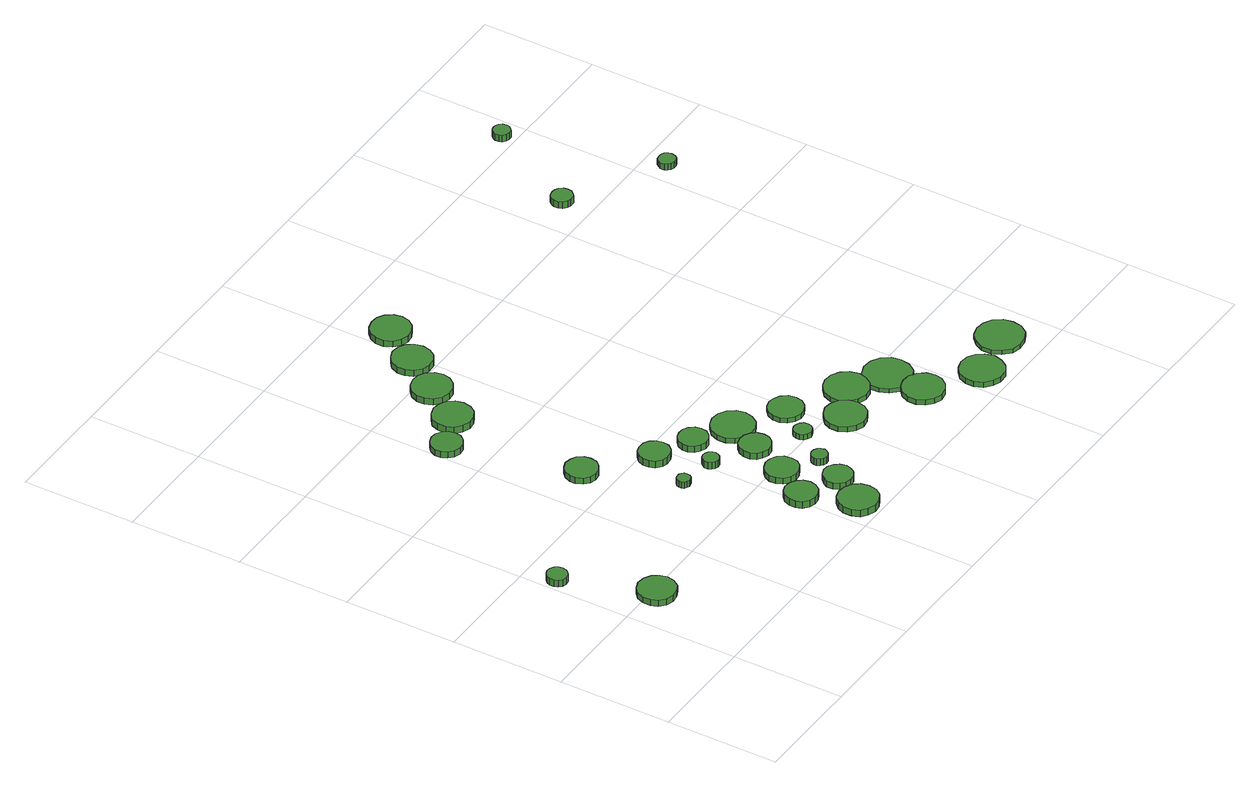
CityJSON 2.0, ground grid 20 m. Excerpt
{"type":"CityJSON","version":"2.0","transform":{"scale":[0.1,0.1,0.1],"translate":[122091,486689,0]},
"CityObjects":{
"tree1":{"type":"SolitaryVegetationObject","attributes":{"function":"something"},"geometry":[{"type":"MultiSurface","lod":"1","boundaries":[[[0,1,2,3,4,5,6,7,8,9,10,11,12,13,14]],[[15,16,17,18,19,20,21,22,23,24,25,26,27,28,29]],[[0,29,28,1]],[[1,28,27,2]],[[2,27,26,3]],[[3,26,25,4]],[[4,25,24,5]],[[5,24,23,6]],[[6,23,22,7]],[[7,22,21,8]],[[8,21,20,9]],[[9,20,19,10]],[[10,19,18,11]],[[11,18,17,12]],[[12,17,16,13]],[[13,16,15,14]],[[14,15,29,0]]]}]},
"tree2":{"type":"SolitaryVegetationObject","attributes":{"function":"something"},"geometry":[{"type":"MultiSurface","lod":"1","boundaries":[[[30,31,32,33,34,35,36,37,38,39,40,41,42,43,44]],[[45,46,47,48,49,50,51,52,53,54,55,56,57,58,59]],[[30,59,58,31]],[[31,58,57,32]],[[32,57,56,33]],[[33,56,55,34]],[[34,55,54,35]],[[35,54,53,36]],[[36,53,52,37]],[[37,52,51,38]],[[38,51,50,39]],[[39,50,49,40]],[[40,49,48,41]],[[41,48,47,42]],[[42,47,46,43]],[[43,46,45,44]],[[44,45,59,30]]]}]},
"tree3":{"type":"SolitaryVegetationObject","attributes":{"function":"something"},"geometry":[{"type":"MultiSurface","lod":"1","boundaries":[[[60,61,62,63,64,65,66,67,68,69,70,71,72,73,74]],[[75,76,77,78,79,80,81,82,83,84,85,86,87,88,89]],[[60,89,88,61]],[[61,88,87,62]],[[62,87,86,63]],[[63,86,85,64]],[[64,85,84,65]],[[65,84,83,66]],[[66,83,82,67]],[[67,82,81,68]],[[68,81,80,69]],[[69,80,79,70]],[[70,79,78,71]],[[71,78,77,72]],[[72,77,76,73]],[[73,76,75,74]],[[74,75,89,60]]]}]},
"tree4":{"type":"SolitaryVegetationObject","attributes":{"function":"something"},"geometry":[{"type":"MultiSurface","lod":"1","boundaries":[[[90,91,92,93,94,95,96,97,98,99,100,101,102,103,104]],[[105,106,107,108,109,110,111,112,113,114,115,116,117,118,119]],[[90,119,118,91]],[[91,118,117,92]],[[92,117,116,93]],[[93,116,115,94]],[[94,115,114,95]],[[95,114,113,96]],[[96,113,112,97]],[[97,112,111,98]],[[98,111,110,99]],[[99,110,109,100]],[[100,109,108,101]],[[101,108,107,102]],[[102,107,106,103]],[[103,106,105,104]],[[104,105,119,90]]]}]},
"tree5":{"type":"SolitaryVegetationObject","attributes":{"function":"something"},"geometry":[{"type":"MultiSurface","lod":"1","boundaries":[[[120,121,122,123,124,125,126,127,128,129,130,131,132,133,134]],[[135,136,137,138,139,140,141,142,143,144,145,146,147,148,149]],[[120,149,148,121]],[[121,148,147,122]],[[122,147,146,123]],[[123,146,145,124]],[[124,145,144,125]],[[125,144,143,126]],[[126,143,142,127]],[[127,142,141,128]],[[128,141,140,129]],[[129,140,139,130]],[[130,139,138,131]],[[131,138,137,132]],[[132,137,136,133]],[[133,136,135,134]],[[134,135,149,120]]]}]},
"tree6":{"type":"SolitaryVegetationObject","attributes":{"function":"something"},"geometry":[{"type":"MultiSurface","lod":"1","boundaries":[[[150,151,152,153,154,155,156,157,158,159,160,161,162,163,164]],[[165,166,167,168,169,170,171,172,173,174,175,176,177,178,179]],[[150,179,178,151]],[[151,178,177,152]],[[152,177,176,153]],[[153,176,175,154]],[[154,175,174,155]],[[155,174,173,156]],[[156,173,172,157]],[[157,172,171,158]],[[158,171,170,159]],[[159,170,169,160]],[[160,169,168,161]],[[161,168,167,162]],[[162,167,166,163]],[[163,166,165,164]],[[164,165,179,150]]]}]},
"tree7":{"type":"SolitaryVegetationObject","attributes":{"function":"something"},"geometry":[{"type":"MultiSurface","lod":"1","boundaries":[[[180,181,182,183,184,185,186,187,188,189,190,191,192,193,194]],[[195,196,197,198,199,200,201,202,203,204,205,206,207,208,209]],[[180,209,208,181]],[[181,208,207,182]],[[182,207,206,183]],[[183,206,205,184]],[[184,205,204,185]],[[185,204,203,186]],[[186,203,202,187]],[[187,202,201,188]],[[188,201,200,189]],[[189,200,199,190]],[[190,199,198,191]],[[191,198,197,192]],[[192,197,196,193]],[[193,196,195,194]],[[194,195,209,180]]]}]},
"tree8":{"type":"SolitaryVegetationObject","attributes":{"function":"something"},"geometry":[{"type":"MultiSurface","lod":"1","boundaries":[[[210,211,212,213,214,215,216,217,218,219,220,221,222,223,224]],[[225,226,227,228,229,230,231,232,233,234,235,236,237,238,239]],[[210,239,238,211]],[[211,238,237,212]],[[212,237,236,213]],[[213,236,235,214]],[[214,235,234,215]],[[215,234,233,216]],[[216,233,232,217]],[[217,232,231,218]],[[218,231,230,219]],[[219,230,229,220]],[[220,229,228,221]],[[221,228,227,222]],[[222,227,226,223]],[[223,226,225,224]],[[224,225,239,210]]]}]},
"tree9":{"type":"SolitaryVegetationObject","attributes":{"function":"something"},"geometry":[{"type":"MultiSurface","lod":"1","boundaries":[[[240,241,242,243,244,245,246,247,248,249,250,251,252,253,254]],[[255,256,257,258,259,260,261,262,263,264,265,266,267,268,269]],[[240,269,268,241]],[[241,268,267,242]],[[242,267,266,243]],[[243,266,265,244]],[[244,265,264,245]],[[245,264,263,246]],[[246,263,262,247]],[[247,262,261,248]],[[248,261,260,249]],[[249,260,259,250]],[[250,259,258,251]],[[251,258,257,252]],[[252,257,256,253]],[[253,256,255,254]],[[254,255,269,240]]]}]},
"tree10":{"type":"SolitaryVegetationObject","attributes":{"function":"something"},"geometry":[{"type":"MultiSurface","lod":"1","boundaries":[[[270,271,272,273,274,275,276,277,278,279,280,281,282,283,284]],[[285,286,287,288,289,290,291,292,293,294,295,296,297,298,299]],[[270,299,298,271]],[[271,298,297,272]],[[272,297,296,273]],[[273,296,295,274]],[[274,295,294,275]],[[275,294,293,276]],[[276,293,292,277]],[[277,292,291,278]],[[278,291,290,279]],[[279,290,289,280]],[[280,289,288,281]],[[281,288,287,282]],[[282,287,286,283]],[[283,286,285,284]],[[284,285,299,270]]]}]},
"tree11":{"type":"SolitaryVegetationObject","attributes":{"function":"something"},"geometry":[{"type":"MultiSurface","lod":"1","boundaries":[[[300,301,302,303,304,305,306,307,308,309,310,311,312,313,314]],[[315,316,317,318,319,320,321,322,323,324,325,326,327,328,329]],[[300,329,328,301]],[[301,328,327,302]],[[302,327,326,303]],[[303,326,325,304]],[[304,325,324,305]],[[305,324,323,306]],[[306,323,322,307]],[[307,322,321,308]],[[308,321,320,309]],[[309,320,319,310]],[[310,319,318,311]],[[311,318,317,312]],[[312,317,316,313]],[[313,316,315,314]],[[314,315,329,300]]]}]},
"tree12":{"type":"SolitaryVegetationObject","attributes":{"function":"something"},"geometry":[{"type":"MultiSurface","lod":"1","boundaries":[[[330,331,332,333,334,335,336,337,338,339,340,341,342,343,344]],[[345,346,347,348,349,350,351,352,353,354,355,356,357,358,359]],[[330,359,358,331]],[[331,358,357,332]],[[332,357,356,333]],[[333,356,355,334]],[[334,355,354,335]],[[335,354,353,336]],[[336,353,352,337]],[[337,352,351,338]],[[338,351,350,339]],[[339,350,349,340]],[[340,349,348,341]],[[341,348,347,342]],[[342,347,346,343]],[[343,346,345,344]],[[344,345,359,330]]]}]},
"tree13":{"type":"SolitaryVegetationObject","attributes":{"function":"something"},"geometry":[{"type":"MultiSurface","lod":"1","boundaries":[[[360,361,362,363,364,365,366,367,368,369,370,371,372,373,374]],[[375,376,377,378,379,380,381,382,383,384,385,386,387,388,389]],[[360,389,388,361]],[[361,388,387,362]],[[362,387,386,363]],[[363,386,385,364]],[[364,385,384,365]],[[365,384,383,366]],[[366,383,382,367]],[[367,382,381,368]],[[368,381,380,369]],[[369,380,379,370]],[[370,379,378,371]],[[371,378,377,372]],[[372,377,376,373]],[[373,376,375,374]],[[374,375,389,360]]]}]},
"tree14":{"type":"SolitaryVegetationObject","attributes":{"function":"something"},"geometry":[{"type":"MultiSurface","lod":"1","boundaries":[[[390,391,392,393,394,395,396,397,398,399,400,401,402,403,404]],[[405,406,407,408,409,410,411,412,413,414,415,416,417,418,419]],[[390,419,418,391]],[[391,418,417,392]],[[392,417,416,393]],[[393,416,415,394]],[[394,415,414,395]],[[395,414,413,396]],[[396,413,412,397]],[[397,412,411,398]],[[398,411,410,399]],[[399,410,409,400]],[[400,409,408,401]],[[401,408,407,402]],[[402,407,406,403]],[[403,406,405,404]],[[404,405,419,390]]]}]},
"tree15":{"type":"SolitaryVegetationObject","attributes":{"function":"something"},"geometry":[{"type":"MultiSurface","lod":"1","boundaries":[[[420,421,422,423,424,425,426,427,428,429,430,431,432,433,434]],[[435,436,437,438,439,440,441,442,443,444,445,446,447,448,449]],[[420,449,448,421]],[[421,448,447,422]],[[422,447,446,423]],[[423,446,445,424]],[[424,445,444,425]],[[425,444,443,426]],[[426,443,442,427]],[[427,442,441,428]],[[428,441,440,429]],[[429,440,439,430]],[[430,439,438,431]],[[431,438,437,432]],[[432,437,436,433]],[[433,436,435,434]],[[434,435,449,420]]]}]},
"tree16":{"type":"SolitaryVegetationObject","attributes":{"function":"something"},"geometry":[{"type":"MultiSurface","lod":"1","boundaries":[[[450,451,452,453,454,455,456,457,458,459,460,461,462,463,464]],[[465,466,467,468,469,470,471,472,473,474,475,476,477,478,479]],[[450,479,478,451]],[[451,478,477,452]],[[452,477,476,453]],[[453,476,475,454]],[[454,475,474,455]],[[455,474,473,456]],[[456,473,472,457]],[[457,472,471,458]],[[458,471,470,459]],[[459,470,469,460]],[[460,469,468,461]],[[461,468,467,462]],[[462,467,466,463]],[[463,466,465,464]],[[464,465,479,450]]]}]},
"tree17":{"type":"SolitaryVegetationObject","attributes":{"function":"something"},"geometry":[{"type":"MultiSurface","lod":"1","boundaries":[[[480,481,482,483,484,485,486,487,488,489,490,491,492,493,494]],[[495,496,497,498,499,500,501,502,503,504,505,506,507,508,509]],[[480,509,508,481]],[[481,508,507,482]],[[482,507,506,483]],[[483,506,505,484]],[[484,505,504,485]],[[485,504,503,486]],[[486,503,502,487]],[[487,502,501,488]],[[488,501,500,489]],[[489,500,499,490]],[[490,499,498,491]],[[491,498,497,492]],[[492,497,496,493]],[[493,496,495,494]],[[494,495,509,480]]]}]},
"tree18":{"type":"SolitaryVegetationObject","attributes":{"function":"something"},"geometry":[{"type":"MultiSurface","lod":"1","boundaries":[[[510,511,512,513,514,515,516,517,518,519,520,521,522,523,524]],[[525,526,527,528,529,530,531,532,533,534,535,536,537,538,539]],[[510,539,538,511]],[[511,538,537,512]],[[512,537,536,513]],[[513,536,535,514]],[[514,535,534,515]],[[515,534,533,516]],[[516,533,532,517]],[[517,532,531,518]],[[518,531,530,519]],[[519,530,529,520]],[[520,529,528,521]],[[521,528,527,522]],[[522,527,526,523]],[[523,526,525,524]],[[524,525,539,510]]]}]},
"tree19":{"type":"SolitaryVegetationObject","attributes":{"function":"something"},"geometry":[{"type":"MultiSurface","lod":"1","boundaries":[[[540,541,542,543,544,545,546,547,548,549,550,551,552,553,554]],[[555,556,557,558,559,560,561,562,563,564,565,566,567,568,569]],[[540,569,568,541]],[[541,568,567,542]],[[542,567,566,543]],[[543,566,565,544]],[[544,565,564,545]],[[545,564,563,546]],[[546,563,562,547]],[[547,562,561,548]],[[548,561,560,549]],[[549,560,559,550]],[[550,559,558,551]],[[551,558,557,552]],[[552,557,556,553]],[[553,556,555,554]],[[554,555,569,540]]]}]},
"tree20":{"type":"SolitaryVegetationObject","attributes":{"function":"something"},"geometry":[{"type":"MultiSurface","lod":"1","boundaries":[[[570,571,572,573,574,575,576,577,578,579,580,581,582,583,584]],[[585,586,587,588,589,590,591,592,593,594,595,596,597,598,599]],[[570,599,598,571]],[[571,598,597,572]],[[572,597,596,573]],[[573,596,595,574]],[[574,595,594,575]],[[575,594,593,576]],[[576,593,592,577]],[[577,592,591,578]],[[578,591,590,579]],[[579,590,589,580]],[[580,589,588,581]],[[581,588,587,582]],[[582,587,586,583]],[[583,586,585,584]],[[584,585,599,570]]]}]},
"tree21":{"type":"SolitaryVegetationObject","attributes":{"function":"something"},"geometry":[{"type":"MultiSurface","lod":"1","boundaries":[[[600,601,602,603,604,605,606,607,608,609,610,611,612,613,614]],[[615,616,617,618,619,620,621,622,623,624,625,626,627,628,629]],[[600,629,628,601]],[[601,628,627,602]],[[602,627,626,603]],[[603,626,625,604]],[[604,625,624,605]],[[605,624,623,606]],[[606,623,622,607]],[[607,622,621,608]],[[608,621,620,609]],[[609,620,619,610]],[[610,619,618,611]],[[611,618,617,612]],[[612,617,616,613]],[[613,616,615,614]],[[614,615,629,600]]]}]},
"tree22":{"type":"SolitaryVegetationObject","attributes":{"function":"something"},"geometry":[{"type":"MultiSurface","lod":"1","boundaries":[[[630,631,632,633,634,635,636,637,638,639,640,641,642,643,644]],[[645,646,647,648,649,650,651,652,653,654,655,656,657,658,659]],[[630,659,658,631]],[[631,658,657,632]],[[632,657,656,633]],[[633,656,655,634]],[[634,655,654,635]],[[635,654,653,636]],[[636,653,652,637]],[[637,652,651,638]],[[638,651,650,639]],[[639,650,649,640]],[[640,649,648,641]],[[641,648,647,642]],[[642,647,646,643]],[[643,646,645,644]],[[644,645,659,630]]]}]},
"tree23":{"type":"SolitaryVegetationObject","attributes":{"function":"something"},"geometry":[{"type":"MultiSurface","lod":"1","boundaries":[[[660,661,662,663,664,665,666,667,668,669,670,671,672,673,674]],[[675,676,677,678,679,680,681,682,683,684,685,686,687,688,689]],[[660,689,688,661]],[[661,688,687,662]],[[662,687,686,663]],[[663,686,685,664]],[[664,685,684,665]],[[665,684,683,666]],[[666,683,682,667]],[[667,682,681,668]],[[668,681,680,669]],[[669,680,679,670]],[[670,679,678,671]],[[671,678,677,672]],[[672,677,676,673]],[[673,676,675,674]],[[674,675,689,660]]]}]},
"tree24":{"type":"SolitaryVegetationObject","attributes":{"function":"something"},"geometry":[{"type":"MultiSurface","lod":"1","boundaries":[[[690,691,692,693,694,695,696,697,698,699,700,701,702,703,704]],[[705,706,707,708,709,710,711,712,713,714,715,716,717,718,719]],[[690,719,718,691]],[[691,718,717,692]],[[692,717,716,693]],[[693,716,715,694]],[[694,715,714,695]],[[695,714,713,696]],[[696,713,712,697]],[[697,712,711,698]],[[698,711,710,699]],[[699,710,709,700]],[[700,709,708,701]],[[701,708,707,702]],[[702,707,706,703]],[[703,706,705,704]],[[704,705,719,690]]]}]},
"tree25":{"type":"SolitaryVegetationObject","attributes":{"function":"something"},"geometry":[{"type":"MultiSurface","lod":"1","boundaries":[[[720,721,722,723,724,725,726,727,728,729,730,731,732,733,734]],[[735,736,737,738,739,740,741,742,743,744,745,746,747,748,749]],[[720,749,748,721]],[[721,748,747,722]],[[722,747,746,723]],[[723,746,745,724]],[[724,745,744,725]],[[725,744,743,726]],[[726,743,742,727]],[[727,742,741,728]],[[728,741,740,729]],[[729,740,739,730]],[[730,739,738,731]],[[731,738,737,732]],[[732,737,736,733]],[[733,736,735,734]],[[734,735,749,720]]]}]},
"tree26":{"type":"SolitaryVegetationObject","attributes":{"function":"something"},"geometry":[{"type":"MultiSurface","lod":"1","boundaries":[[[750,751,752,753,754,755,756,757,758,759,760,761,762,763,764]],[[765,766,767,768,769,770,771,772,773,774,775,776,777,778,779]],[[750,779,778,751]],[[751,778,777,752]],[[752,777,776,753]],[[753,776,775,754]],[[754,775,774,755]],[[755,774,773,756]],[[756,773,772,757]],[[757,772,771,758]],[[758,771,770,759]],[[759,770,769,760]],[[760,769,768,761]],[[761,768,767,762]],[[762,767,766,763]],[[763,766,765,764]],[[764,765,779,750]]]}]},
"tree27":{"type":"SolitaryVegetationObject","attributes":{"function":"something"},"geometry":[{"type":"MultiSurface","lod":"1","boundaries":[[[780,781,782,783,784,785,786,787,788,789,790,791,792,793,794]],[[795,796,797,798,799,800,801,802,803,804,805,806,807,808,809]],[[780,809,808,781]],[[781,808,807,782]],[[782,807,806,783]],[[783,806,805,784]],[[784,805,804,785]],[[785,804,803,786]],[[786,803,802,787]],[[787,802,801,788]],[[788,801,800,789]],[[789,800,799,790]],[[790,799,798,791]],[[791,798,797,792]],[[792,797,796,793]],[[793,796,795,794]],[[794,795,809,780]]]}]},
"tree28":{"type":"SolitaryVegetationObject","attributes":{"function":"something"},"geometry":[{"type":"MultiSurface","lod":"1","boundaries":[[[810,811,812,813,814,815,816,817,818,819,820,821,822,823,824]],[[825,826,827,828,829,830,831,832,833,834,835,836,837,838,839]],[[810,839,838,811]],[[811,838,837,812]],[[812,837,836,813]],[[813,836,835,814]],[[814,835,834,815]],[[815,834,833,816]],[[816,833,832,817]],[[817,832,831,818]],[[818,831,830,819]],[[819,830,829,820]],[[820,829,828,821]],[[821,828,827,822]],[[822,827,826,823]],[[823,826,825,824]],[[824,825,839,810]]]}]},
"tree29":{"type":"SolitaryVegetationObject","attributes":{"function":"something"},"geometry":[{"type":"MultiSurface","lod":"1","boundaries":[[[840,841,842,843,844,845,846,847,848,849,850,851,852,853,854]],[[855,856,857,858,859,860,861,862,863,864,865,866,867,868,869]],[[840,869,868,841]],[[841,868,867,842]],[[842,867,866,843]],[[843,866,865,844]],[[844,865,864,845]],[[845,864,863,846]],[[846,863,862,847]],[[847,862,861,848]],[[848,861,860,849]],[[849,860,859,850]],[[850,859,858,851]],[[851,858,857,852]],[[852,857,856,853]],[[853,856,855,854]],[[854,855,869,840]]]}]},
"tree30":{"type":"SolitaryVegetationObject","attributes":{"function":"something"},"geometry":[{"type":"MultiSurface","lod":"1","boundaries":[[[870,871,872,873,874,875,876,877,878,879,880,881,882,883,884]],[[885,886,887,888,889,890,891,892,893,894,895,896,897,898,899]],[[870,899,898,871]],[[871,898,897,872]],[[872,897,896,873]],[[873,896,895,874]],[[874,895,894,875]],[[875,894,893,876]],[[876,893,892,877]],[[877,892,891,878]],[[878,891,890,879]],[[879,890,889,880]],[[880,889,888,881]],[[881,888,887,882]],[[882,887,886,883]],[[883,886,885,884]],[[884,885,899,870]]]}]}
},
"vertices":[
[38,342,17],[36,349,17],[32,355,17],[26,359,17],[18,360,17],[11,357,17],[6,352,17],[3,345,17],[3,338,17],[6,331,17],[11,326,17],[18,324,17],[26,325,17],[32,329,17],[36,335,17],[36,335,4],[32,329,4],[26,325,4],[18,324,4],[11,326,4],[6,331,4],[3,338,4],[3,345,4],[6,352,4],[11,357,4],[18,360,4],[26,359,4],[32,355,4],[36,349,4],[38,342,4],
[106,188,16],[103,201,16],[95,212,16],[83,219,16],[69,221,16],[56,216,16],[46,207,16],[41,195,16],[41,181,16],[46,169,16],[56,159,16],[69,155,16],[83,157,16],[95,163,16],[103,175,16],[103,175,4],[95,163,4],[83,157,4],[69,155,4],[56,159,4],[46,169,4],[41,181,4],[41,195,4],[46,207,4],[56,216,4],[69,221,4],[83,219,4],[95,212,4],[103,201,4],[106,188,4],
[305,454,17],[303,465,17],[296,475,17],[286,480,17],[274,482,17],[263,478,17],[254,470,17],[249,459,17],[249,448,17],[254,437,17],[263,429,17],[274,425,17],[286,427,17],[296,433,17],[303,442,17],[303,442,5],[296,433,5],[286,427,5],[274,425,5],[263,429,5],[254,437,5],[249,448,5],[249,459,5],[254,470,5],[263,478,5],[274,482,5],[286,480,5],[296,475,5],[303,465,5],[305,454,5],
[249,672,17],[247,683,17],[240,692,17],[230,698,17],[219,699,17],[208,695,17],[200,688,17],[195,678,17],[195,666,17],[200,656,17],[208,649,17],[219,645,17],[230,646,17],[240,652,17],[247,661,17],[247,661,5],[240,652,5],[230,646,5],[219,645,5],[208,649,5],[200,656,5],[195,666,5],[195,678,5],[200,688,5],[208,695,5],[219,699,5],[230,698,5],[240,692,5],[247,683,5],[249,672,5],
[352,302,16],[351,307,16],[348,311,16],[344,313,16],[339,313,16],[334,312,16],[330,309,16],[328,304,16],[328,299,16],[330,295,16],[334,292,16],[339,290,16],[344,291,16],[348,293,16],[351,297,16],[351,297,4],[348,293,4],[344,291,4],[339,290,4],[334,292,4],[330,295,4],[328,299,4],[328,304,4],[330,309,4],[334,312,4],[339,313,4],[344,313,4],[348,311,4],[351,307,4],[352,302,4],
[437,124,16],[434,136,16],[427,145,16],[417,151,16],[405,153,16],[394,149,16],[385,141,16],[381,130,16],[381,119,16],[385,108,16],[394,100,16],[405,96,16],[417,98,16],[427,103,16],[434,113,16],[434,113,3],[427,103,3],[417,98,3],[405,96,3],[394,100,3],[385,108,3],[381,119,3],[381,130,3],[385,141,3],[394,149,3],[405,153,3],[417,151,3],[427,145,3],[434,136,3],[437,124,3],
[477,39,16],[474,53,16],[466,64,16],[453,71,16],[439,73,16],[425,69,16],[414,59,16],[409,46,16],[409,31,16],[414,18,16],[425,9,16],[439,4,16],[453,6,16],[466,13,16],[474,24,16],[474,24,3],[466,13,3],[453,6,3],[439,4,3],[425,9,3],[414,18,3],[409,31,3],[409,46,3],[414,59,3],[425,69,3],[439,73,3],[453,71,3],[466,64,3],[474,53,3],[477,39,3],
[404,379,14],[402,390,14],[395,400,14],[386,405,14],[374,406,14],[364,403,14],[355,395,14],[351,385,14],[351,374,14],[355,364,14],[364,356,14],[374,353,14],[386,354,14],[395,359,14],[402,368,14],[402,368,1],[395,359,1],[386,354,1],[374,353,1],[364,356,1],[355,364,1],[351,374,1],[351,385,1],[355,395,1],[364,403,1],[374,406,1],[386,405,1],[395,400,1],[402,390,1],[404,379,1],
[424,294,15],[422,299,15],[419,304,15],[414,307,15],[408,308,15],[402,306,15],[398,302,15],[395,297,15],[395,291,15],[398,285,15],[402,281,15],[408,279,15],[414,280,15],[419,283,15],[422,288,15],[422,288,2],[419,283,2],[414,280,2],[408,279,2],[402,281,2],[398,285,2],[395,291,2],[395,297,2],[398,302,2],[402,306,2],[408,308,2],[414,307,2],[419,304,2],[422,299,2],[424,294,2],
[322,701,18],[319,715,18],[311,726,18],[298,733,18],[284,735,18],[270,730,18],[259,721,18],[254,708,18],[254,693,18],[259,680,18],[270,671,18],[284,666,18],[298,668,18],[311,675,18],[319,686,18],[319,686,5],[311,675,5],[298,668,5],[284,666,5],[270,671,5],[259,680,5],[254,693,5],[254,708,5],[259,721,5],[270,730,5],[284,735,5],[298,733,5],[311,726,5],[319,715,5],[322,701,5],
[476,184,14],[474,196,14],[467,206,14],[456,212,14],[444,213,14],[433,209,14],[424,201,14],[419,190,14],[419,178,14],[424,167,14],[433,159,14],[444,155,14],[456,157,14],[467,163,14],[474,172,14],[474,172,2],[467,163,2],[456,157,2],[444,155,2],[433,159,2],[424,167,2],[419,178,2],[419,190,2],[424,201,2],[433,209,2],[444,213,2],[456,212,2],[467,206,2],[474,196,2],[476,184,2],
[504,98,15],[501,109,15],[495,117,15],[486,123,15],[476,124,15],[465,120,15],[458,113,15],[453,104,15],[453,93,15],[458,83,15],[465,76,15],[476,73,15],[486,74,15],[495,79,15],[501,88,15],[501,88,3],[495,79,3],[486,74,3],[476,73,3],[465,76,3],[458,83,3],[453,93,3],[453,104,3],[458,113,3],[465,120,3],[476,124,3],[486,123,3],[495,117,3],[501,109,3],[504,98,3],
[468,347,13],[466,357,13],[459,366,13],[450,371,13],[440,372,13],[430,369,13],[422,362,13],[417,352,13],[417,341,13],[422,332,13],[430,325,13],[440,321,13],[450,322,13],[459,328,13],[466,336,13],[466,336,1],[459,328,1],[450,322,1],[440,321,1],[430,325,1],[422,332,1],[417,341,1],[417,352,1],[422,362,1],[430,369,1],[440,372,1],[450,371,1],[459,366,1],[466,357,1],[468,347,1],
[522,150,15],[520,156,15],[517,161,15],[512,164,15],[506,165,15],[500,163,15],[496,159,15],[493,153,15],[493,148,15],[496,142,15],[500,138,15],[506,136,15],[512,137,15],[517,140,15],[520,145,15],[520,145,2],[517,140,2],[512,137,2],[506,136,2],[500,138,2],[496,142,2],[493,148,2],[493,153,2],[496,159,2],[500,163,2],[506,165,2],[512,164,2],[517,161,2],[520,156,2],[522,150,2],
[507,254,13],[505,265,13],[498,274,13],[488,280,13],[477,281,13],[466,278,13],[458,270,13],[453,260,13],[453,248,13],[458,238,13],[466,231,13],[477,227,13],[488,228,13],[498,234,13],[505,243,13],[505,243,1],[498,234,1],[488,228,1],[477,227,1],[466,231,1],[458,238,1],[453,248,1],[453,260,1],[458,270,1],[466,278,1],[477,281,1],[488,280,1],[498,274,1],[505,265,1],[507,254,1],
[367,767,19],[364,781,19],[355,793,19],[343,800,19],[329,801,19],[315,797,19],[304,787,19],[298,774,19],[298,760,19],[304,747,19],[315,737,19],[329,733,19],[343,734,19],[355,741,19],[364,753,19],[364,753,7],[355,741,7],[343,734,7],[329,733,7],[315,737,7],[304,747,7],[298,760,7],[298,774,7],[304,787,7],[315,797,7],[329,801,7],[343,800,7],[355,793,7],[364,781,7],[367,767,7],
[542,311,11],[539,326,11],[530,338,11],[516,346,11],[501,348,11],[486,343,11],[475,333,11],[469,318,11],[469,303,11],[475,289,11],[486,279,11],[501,274,11],[516,275,11],[530,283,11],[539,296,11],[539,296,1],[530,283,1],[516,275,1],[501,274,1],[486,279,1],[475,289,1],[469,303,1],[469,318,1],[475,333,1],[486,343,1],[501,348,1],[516,346,1],[530,338,1],[539,326,1],[542,311,1],
[569,210,11],[568,217,11],[564,222,11],[558,225,11],[552,226,11],[545,224,11],[540,220,11],[538,214,11],[538,207,11],[540,201,11],[545,197,11],[552,194,11],[558,195,11],[564,198,11],[568,204,11],[568,204,1],[564,198,1],[558,195,1],[552,194,1],[545,197,1],[540,201,1],[538,207,1],[538,214,1],[540,220,1],[545,224,1],[552,226,1],[558,225,1],[564,222,1],[568,217,1],[569,210,1],
[411,831,21],[408,845,21],[400,857,21],[388,864,21],[373,866,21],[360,861,21],[349,852,21],[343,838,21],[343,824,21],[349,811,21],[360,801,21],[373,797,21],[388,798,21],[400,805,21],[408,817,21],[408,817,9],[400,805,9],[388,798,9],[373,797,9],[360,801,9],[349,811,9],[343,824,9],[343,838,9],[349,852,9],[360,861,9],[373,866,9],[388,864,9],[400,857,9],[408,845,9],[411,831,9],
[619,263,10],[617,276,10],[609,286,10],[598,292,10],[586,294,10],[574,290,10],[564,281,10],[559,270,10],[559,257,10],[564,246,10],[574,237,10],[586,233,10],[598,235,10],[609,241,10],[617,251,10],[617,251,1],[609,241,1],[598,235,1],[586,233,1],[574,237,1],[564,246,1],[559,257,1],[559,270,1],[564,281,1],[574,290,1],[586,294,1],[598,292,1],[609,286,1],[617,276,1],[619,263,1],
[659,173,11],[656,188,11],[647,200,11],[634,207,11],[619,209,11],[605,204,11],[594,194,11],[588,181,11],[588,166,11],[594,152,11],[605,142,11],[619,137,11],[634,139,11],[647,146,11],[656,158,11],[656,158,1],[647,146,1],[634,139,1],[619,137,1],[605,142,1],[594,152,1],[588,166,1],[588,181,1],[594,194,1],[605,204,1],[619,209,1],[634,207,1],[647,200,1],[656,188,1],[659,173,1],
[457,899,23],[454,913,23],[445,925,23],[433,932,23],[419,933,23],[405,929,23],[394,919,23],[388,906,23],[388,892,23],[394,878,23],[405,869,23],[419,864,23],[433,866,23],[445,873,23],[454,885,23],[454,885,11],[445,873,11],[433,866,11],[419,864,11],[405,869,11],[394,878,11],[388,892,11],[388,906,11],[394,919,11],[405,929,11],[419,933,11],[433,932,11],[445,925,11],[454,913,11],[457,899,11],
[725,209,10],[721,225,10],[712,238,10],[698,246,10],[682,248,10],[667,243,10],[655,232,10],[648,217,10],[648,201,10],[655,187,10],[667,176,10],[682,171,10],[698,173,10],[712,181,10],[721,194,10],[721,194,1],[712,181,1],[698,173,1],[682,171,1],[667,176,1],[655,187,1],[648,201,1],[648,217,1],[655,232,1],[667,243,1],[682,248,1],[698,246,1],[712,238,1],[721,225,1],[725,209,1],
[784,104,11],[781,119,11],[772,131,11],[759,139,11],[744,140,11],[730,136,11],[719,126,11],[713,112,11],[713,97,11],[719,83,11],[730,73,11],[744,68,11],[759,70,11],[772,78,11],[781,90,11],[781,90,1],[772,78,1],[759,70,1],[744,68,1],[730,73,1],[719,83,1],[713,97,1],[713,112,1],[719,126,1],[730,136,1],[744,140,1],[759,139,1],[772,131,1],[781,119,1],[784,104,1],
[791,172,9],[788,189,9],[778,203,9],[763,212,9],[745,214,9],[729,208,9],[716,197,9],[709,181,9],[709,164,9],[716,148,9],[729,136,9],[745,131,9],[763,133,9],[778,141,9],[788,155,9],[788,155,1],[778,141,1],[763,133,1],[745,131,1],[729,136,1],[716,148,1],[709,164,1],[709,181,1],[716,197,1],[729,208,1],[745,214,1],[763,212,1],[778,203,1],[788,189,1],[791,172,1],
[877,50,10],[873,66,10],[864,78,10],[851,86,10],[835,88,10],[820,83,10],[808,73,10],[802,58,10],[802,43,10],[808,28,10],[820,18,10],[835,13,10],[851,14,10],[864,22,10],[873,35,10],[873,35,0],[864,22,0],[851,14,0],[835,13,0],[820,18,0],[808,28,0],[802,43,0],[802,58,0],[808,73,0],[820,83,0],[835,88,0],[851,86,0],[864,78,0],[873,66,0],[877,50,0],
[969,72,9],[966,89,9],[956,103,9],[941,111,9],[924,113,9],[908,108,9],[895,96,9],[888,81,9],[888,63,9],[895,48,9],[908,36,9],[924,31,9],[941,33,9],[956,41,9],[966,55,9],[966,55,1],[956,41,1],[941,33,1],[924,31,1],[908,36,1],[895,48,1],[888,63,1],[888,81,1],[895,96,1],[908,108,1],[924,113,1],[941,111,1],[956,103,1],[966,89,1],[969,72,1],
[877,847,24],[876,854,24],[871,861,24],[865,864,24],[857,865,24],[850,863,24],[844,858,24],[841,851,24],[841,843,24],[844,836,24],[850,831,24],[857,829,24],[865,829,24],[871,833,24],[876,839,24],[876,839,11],[871,833,11],[865,829,11],[857,829,11],[850,831,11],[844,836,11],[841,843,11],[841,851,11],[844,858,11],[850,863,11],[857,865,11],[865,864,11],[871,861,11],[876,854,11],[877,847,11],
[1044,755,23],[1042,761,23],[1039,766,23],[1033,769,23],[1027,769,23],[1021,768,23],[1017,763,23],[1014,758,23],[1014,751,23],[1017,746,23],[1021,742,23],[1027,740,23],[1033,740,23],[1039,743,23],[1042,748,23],[1042,748,11],[1039,743,11],[1033,740,11],[1027,740,11],[1021,742,11],[1017,746,11],[1014,751,11],[1014,758,11],[1017,763,11],[1021,768,11],[1027,769,11],[1033,769,11],[1039,766,11],[1042,761,11],[1044,755,11],
[969,1018,24],[968,1024,24],[964,1029,24],[959,1032,24],[953,1033,24],[947,1031,24],[942,1026,24],[940,1021,24],[940,1015,24],[942,1009,24],[947,1005,24],[953,1003,24],[959,1003,24],[964,1007,24],[968,1012,24],[968,1012,11],[964,1007,11],[959,1003,11],[953,1003,11],[947,1005,11],[942,1009,11],[940,1015,11],[940,1021,11],[942,1026,11],[947,1031,11],[953,1033,11],[959,1032,11],[964,1029,11],[968,1024,11],[969,1018,11]
]}
